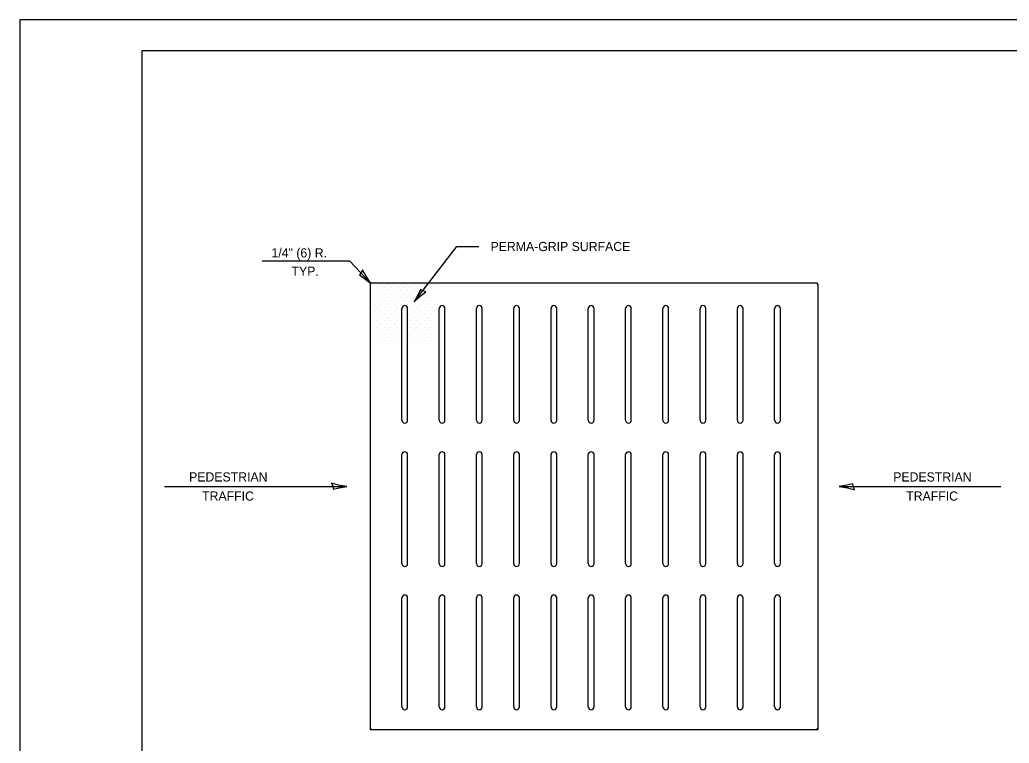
# Model space of a CAD drawing. Extents: x 99990 to 100670, y 99977 to 100417.
# Drawn here: x 99990.1 to 100313.6, y 100180.6 to 100417.3 of the extents above; entities that cross this region are included whole.
import ezdxf

# ---------------------------------------------------------------- set-up
doc = ezdxf.new("R2010")
doc.units = 0
for name, color, linetype in [('Design_PR_Roadway Notes', 7, 'Continuous'), ('Erosion Control_Temporary Items', 7, 'Continuous'), ('Level 52', 7, 'Continuous'), ('Sheets_50 Reference Boundary', 7, 'Continuous'), ('Sheets_General Details', 7, 'Continuous'), ('Sheets_Printer Plotting Border', 7, 'Continuous')]:
    doc.layers.add(name, color=color, linetype=linetype)

msp = doc.modelspace()

# ---------------------------------------------------------------- linework, layer by layer
at = {"layer": 'Design_PR_Roadway Notes'}
for p, q in [((100118.99, 100324.99), (100132.95, 100343.11)), ((100132.95, 100343.11), (100140.15, 100343.11)), ((100098.02, 100338.31), (100069.31, 100338.31)), ((100104.79, 100331.15), (100098.02, 100338.31)), ((100037.44, 100264.6), (100096.98, 100264.6)), ((100258.02, 100264.6), (100310.8, 100264.6))]:
    msp.add_line(p, q, dxfattribs=at)
for points in [[(100102.12, 100335.5), (100101.7, 100334.55), (100101.14, 100333.8), (100102.76, 100332.67), (100104.79, 100331.15), (100103.31, 100333.42)], [(100122.87, 100328.31), (100121.86, 100328.57), (100121.04, 100329.01), (100120.18, 100327.23), (100118.99, 100324.99), (100121, 100326.81)], [(100091.98, 100265.64), (100092.39, 100264.68), (100092.55, 100263.76), (100094.48, 100264.17), (100096.98, 100264.6), (100094.32, 100265.08)], [(100263.02, 100263.55), (100262.61, 100264.51), (100262.46, 100265.43), (100260.52, 100265.03), (100258.02, 100264.6), (100260.69, 100264.11)]]:
    msp.add_lwpolyline(points, close=True, dxfattribs=at)
at = {"layer": 'Erosion Control_Temporary Items'}
for centre in [(100104.88, 100329.7), (100107.06, 100329.7), (100108.15, 100330.79), (100109.24, 100329.7), (100110.33, 100330.79), (100111.42, 100329.7), (100112.51, 100330.79), (100113.6, 100329.7), (100114.69, 100330.79), (100115.77, 100329.7), (100116.86, 100330.79), (100117.95, 100329.7), (100119.04, 100330.79), (100120.13, 100329.7), (100121.22, 100330.79), (100122.31, 100329.7), (100123.4, 100330.79), (100124.49, 100329.7), (100125.57, 100330.79), (100104.88, 100327.52), (100105.97, 100328.61), (100105.97, 100326.43), (100107.06, 100327.52), (100108.15, 100328.61), (100108.15, 100326.43), (100109.24, 100327.52), (100110.33, 100328.61), (100110.33, 100326.43), (100111.42, 100327.52), (100112.51, 100328.61), (100112.51, 100326.43), (100113.6, 100327.52), (100114.69, 100328.61), (100114.69, 100326.43), (100115.77, 100327.52), (100116.86, 100328.61), (100116.86, 100326.43), (100117.95, 100327.52), (100119.04, 100328.61), (100119.04, 100326.43), (100120.13, 100327.52), (100121.22, 100328.61), (100121.22, 100326.43), (100122.31, 100327.52), (100123.4, 100328.61), (100123.4, 100326.43), (100124.49, 100327.52), (100125.57, 100328.61), (100125.57, 100326.43), (100104.88, 100325.34), (100105.97, 100324.25), (100107.06, 100325.34), (100108.15, 100324.25), (100109.24, 100325.34), (100110.33, 100324.25), (100111.42, 100325.34), (100112.51, 100324.25), (100113.6, 100325.34), (100114.69, 100324.25), (100115.77, 100325.34), (100116.86, 100324.25), (100117.95, 100325.34), (100119.04, 100324.25), (100120.13, 100325.34), (100121.22, 100324.25), (100122.31, 100325.34), (100123.4, 100324.25), (100124.49, 100325.34), (100125.57, 100324.25), (100104.88, 100323.17), (100104.88, 100320.99), (100105.97, 100322.08), (100107.06, 100323.17), (100107.06, 100320.99), (100108.15, 100322.08), (100109.24, 100323.17), (100109.24, 100320.99), (100110.33, 100322.08), (100111.42, 100323.17), (100111.42, 100320.99), (100112.51, 100322.08), (100113.6, 100323.17), (100113.6, 100320.99), (100114.69, 100322.08), (100117.95, 100323.17), (100117.95, 100320.99), (100119.04, 100322.08), (100120.13, 100323.17), (100120.13, 100320.99), (100121.22, 100322.08), (100122.31, 100323.17), (100122.31, 100320.99), (100123.4, 100322.08), (100124.49, 100323.17), (100124.49, 100320.99), (100125.57, 100322.08), (100105.97, 100319.9), (100105.97, 100317.72), (100107.06, 100318.81), (100108.15, 100319.9), (100108.15, 100317.72), (100109.24, 100318.81), (100110.33, 100319.9), (100110.33, 100317.72), (100111.42, 100318.81), (100112.51, 100319.9), (100112.51, 100317.72), (100113.6, 100318.81), (100114.69, 100319.9), (100114.69, 100317.72), (100117.95, 100318.81), (100119.04, 100319.9), (100119.04, 100317.72), (100120.13, 100318.81), (100121.22, 100319.9), (100121.22, 100317.72), (100122.31, 100318.81), (100123.4, 100319.9), (100123.4, 100317.72), (100124.49, 100318.81), (100125.57, 100319.9), (100125.57, 100317.72), (100105.97, 100315.54), (100107.06, 100316.63), (100107.06, 100314.45), (100108.15, 100315.54), (100109.24, 100316.63), (100109.24, 100314.45), (100110.33, 100315.54), (100111.42, 100316.63), (100111.42, 100314.45), (100112.51, 100315.54), (100113.6, 100316.63), (100113.6, 100314.45), (100114.69, 100315.54), (100117.95, 100316.63), (100117.95, 100314.45), (100119.04, 100315.54), (100120.13, 100316.63), (100120.13, 100314.45), (100121.22, 100315.54), (100122.31, 100316.63), (100122.31, 100314.45), (100123.4, 100315.54), (100124.49, 100316.63), (100124.49, 100314.45), (100125.57, 100315.54), (100105.97, 100313.37), (100107.06, 100312.28), (100108.15, 100313.37), (100109.24, 100312.28), (100110.33, 100313.37), (100111.42, 100312.28), (100112.51, 100313.37), (100113.6, 100312.28), (100114.69, 100313.37), (100117.95, 100312.28), (100119.04, 100313.37), (100120.13, 100312.28), (100121.22, 100313.37), (100122.31, 100312.28), (100123.4, 100313.37), (100124.49, 100312.28), (100125.57, 100313.37)]:
    msp.add_circle(centre, 0.02, dxfattribs=at)
for centre, start, end in [((100105.97, 100330.79), 179.1911, 3.741), ((100104.88, 100318.81), 230.4835, 131.1976), ((100104.88, 100316.63), 342.6265, 19.0545)]:
    msp.add_arc(centre, 0.02, start, end, dxfattribs=at)
at = {"layer": 'Level 52'}
for p, q in [((100104.7, 100185.01), (100104.7, 100330.75)), ((100105.2, 100331.26), (100250.44, 100331.26)), ((100250.95, 100330.75), (100250.95, 100185.01)), ((100115.01, 100286.26), (100115.01, 100322.82)), ((100116.88, 100286.26), (100116.88, 100322.82)), ((100127.2, 100286.26), (100127.2, 100322.82)), ((100129.07, 100286.26), (100129.07, 100322.82)), ((100139.38, 100286.26), (100139.38, 100322.82)), ((100141.26, 100286.26), (100141.26, 100322.82)), ((100151.57, 100286.26), (100151.57, 100322.82)), ((100153.45, 100286.26), (100153.45, 100322.82)), ((100163.76, 100286.26), (100163.76, 100322.82)), ((100165.63, 100286.26), (100165.63, 100322.82)), ((100175.95, 100286.26), (100175.95, 100322.82)), ((100177.82, 100286.26), (100177.82, 100322.82)), ((100188.13, 100286.26), (100188.13, 100322.82)), ((100190.01, 100286.26), (100190.01, 100322.82)), ((100200.32, 100286.26), (100200.32, 100322.82)), ((100202.2, 100286.26), (100202.2, 100322.82)), ((100212.51, 100286.26), (100212.51, 100322.82)), ((100214.38, 100286.26), (100214.38, 100322.82)), ((100224.7, 100286.26), (100224.7, 100322.82)), ((100226.57, 100286.26), (100226.57, 100322.82)), ((100236.88, 100286.26), (100236.88, 100322.82)), ((100238.76, 100286.26), (100238.76, 100322.82)), ((100115.01, 100239.38), (100115.01, 100275.01)), ((100116.88, 100239.38), (100116.88, 100275.01)), ((100127.2, 100239.38), (100127.2, 100275.01)), ((100129.07, 100239.38), (100129.07, 100275.01)), ((100139.38, 100239.38), (100139.38, 100275.01)), ((100141.26, 100239.38), (100141.26, 100275.01)), ((100151.57, 100239.38), (100151.57, 100275.01)), ((100153.45, 100239.38), (100153.45, 100275.01)), ((100163.76, 100239.38), (100163.76, 100275.01)), ((100165.63, 100239.38), (100165.63, 100275.01)), ((100175.95, 100239.38), (100175.95, 100275.01)), ((100177.82, 100239.38), (100177.82, 100275.01)), ((100188.13, 100239.38), (100188.13, 100275.01)), ((100190.01, 100239.38), (100190.01, 100275.01)), ((100200.32, 100239.38), (100200.32, 100275.01)), ((100202.2, 100239.38), (100202.2, 100275.01)), ((100212.51, 100239.38), (100212.51, 100275.01)), ((100214.38, 100239.38), (100214.38, 100275.01)), ((100224.7, 100239.38), (100224.7, 100275.01)), ((100226.57, 100239.38), (100226.57, 100275.01)), ((100236.88, 100239.38), (100236.88, 100275.01)), ((100238.76, 100239.38), (100238.76, 100275.01)), ((100115.01, 100192.51), (100115.01, 100228.13)), ((100116.88, 100192.51), (100116.88, 100228.13)), ((100127.2, 100192.51), (100127.2, 100228.13)), ((100129.07, 100192.51), (100129.07, 100228.13)), ((100139.38, 100192.51), (100139.38, 100228.13)), ((100141.26, 100192.51), (100141.26, 100228.13)), ((100151.57, 100192.51), (100151.57, 100228.13)), ((100153.45, 100192.51), (100153.45, 100228.13)), ((100163.76, 100192.51), (100163.76, 100228.13)), ((100165.63, 100192.51), (100165.63, 100228.13)), ((100175.95, 100192.51), (100175.95, 100228.13)), ((100177.82, 100192.51), (100177.82, 100228.13)), ((100188.13, 100192.51), (100188.13, 100228.13)), ((100190.01, 100192.51), (100190.01, 100228.13)), ((100200.32, 100192.51), (100200.32, 100228.13)), ((100202.2, 100192.51), (100202.2, 100228.13)), ((100212.51, 100192.51), (100212.51, 100228.13)), ((100214.38, 100192.51), (100214.38, 100228.13)), ((100224.7, 100192.51), (100224.7, 100228.13)), ((100226.57, 100192.51), (100226.57, 100228.13)), ((100236.88, 100192.51), (100236.88, 100228.13)), ((100238.76, 100192.51), (100238.76, 100228.13)), ((100250.95, 100185.01), (100104.7, 100185.01))]:
    msp.add_line(p, q, dxfattribs=at)
for centre, radius, start, end in [((100105.2, 100330.76), 0.5, 90, 180), ((100250.45, 100330.76), 0.5, 0, 90), ((100115.95, 100322.82), 0.937, 0, 180), ((100128.13, 100322.82), 0.937, 0, 180), ((100140.32, 100322.82), 0.937, 0, 180), ((100152.51, 100322.82), 0.937, 0, 180), ((100164.7, 100322.82), 0.937, 0, 180), ((100176.88, 100322.82), 0.937, 0, 180), ((100189.07, 100322.82), 0.937, 0, 180), ((100201.26, 100322.82), 0.937, 0, 180), ((100213.45, 100322.82), 0.937, 0, 180), ((100225.63, 100322.82), 0.937, 0, 180), ((100237.82, 100322.82), 0.937, 0, 180), ((100115.95, 100286.26), 0.937, 180, 0), ((100128.13, 100286.26), 0.937, 180, 0), ((100140.32, 100286.26), 0.937, 180, 0), ((100152.51, 100286.26), 0.937, 180, 0), ((100164.7, 100286.26), 0.937, 180, 0), ((100176.88, 100286.26), 0.937, 180, 0), ((100189.07, 100286.26), 0.937, 180, 0), ((100201.26, 100286.26), 0.937, 180, 0), ((100213.45, 100286.26), 0.937, 180, 0), ((100225.63, 100286.26), 0.937, 180, 0), ((100237.82, 100286.26), 0.937, 180, 0), ((100115.95, 100275.01), 0.937, 0, 180), ((100128.13, 100275.01), 0.937, 0, 180), ((100140.32, 100275.01), 0.937, 0, 180), ((100152.51, 100275.01), 0.937, 0, 180), ((100164.7, 100275.01), 0.937, 0, 180), ((100176.88, 100275.01), 0.937, 0, 180), ((100189.07, 100275.01), 0.937, 0, 180), ((100201.26, 100275.01), 0.937, 0, 180), ((100213.45, 100275.01), 0.937, 0, 180), ((100225.63, 100275.01), 0.937, 0, 180), ((100237.82, 100275.01), 0.937, 0, 180), ((100115.95, 100239.38), 0.937, 180, 0), ((100128.13, 100239.38), 0.937, 180, 0), ((100140.32, 100239.38), 0.937, 180, 0), ((100152.51, 100239.38), 0.937, 180, 0), ((100164.7, 100239.38), 0.937, 180, 0), ((100176.88, 100239.38), 0.937, 180, 0), ((100189.07, 100239.38), 0.937, 180, 0), ((100201.26, 100239.38), 0.937, 180, 0), ((100213.45, 100239.38), 0.937, 180, 0), ((100225.63, 100239.38), 0.937, 180, 0), ((100237.82, 100239.38), 0.937, 180, 0), ((100115.95, 100228.13), 0.937, 0, 180), ((100128.13, 100228.13), 0.937, 0, 180), ((100140.32, 100228.13), 0.937, 0, 180), ((100152.51, 100228.13), 0.937, 0, 180), ((100164.7, 100228.13), 0.937, 0, 180), ((100176.88, 100228.13), 0.937, 0, 180), ((100189.07, 100228.13), 0.937, 0, 180), ((100201.26, 100228.13), 0.937, 0, 180), ((100213.45, 100228.13), 0.937, 0, 180), ((100225.63, 100228.13), 0.937, 0, 180), ((100237.82, 100228.13), 0.937, 0, 180), ((100115.95, 100192.51), 0.937, 180, 0), ((100128.13, 100192.51), 0.937, 180, 0), ((100140.32, 100192.51), 0.937, 180, 0), ((100152.51, 100192.51), 0.937, 180, 0), ((100164.7, 100192.51), 0.937, 180, 0), ((100176.88, 100192.51), 0.937, 180, 0), ((100189.07, 100192.51), 0.937, 180, 0), ((100201.26, 100192.51), 0.937, 180, 0), ((100213.45, 100192.51), 0.937, 180, 0), ((100225.63, 100192.51), 0.937, 180, 0), ((100237.82, 100192.51), 0.937, 180, 0), ((100105.2, 100185.51), 0.5, 180, 270), ((100250.45, 100185.51), 0.5, 270, 0)]:
    msp.add_arc(centre, radius, start, end, dxfattribs=at)
at = {"layer": 'Sheets_50 Reference Boundary'}
msp.add_lwpolyline([(100030.08, 100407.28), (100660.08, 100407.28), (100660.08, 100007.28), (100030.08, 100007.28)], close=True, dxfattribs=at)
at = {"layer": 'Sheets_General Details'}
for p, q in [((99990.08, 100417.28), (99990.08, 99977.28)), ((100670.08, 100417.28), (99990.08, 100417.28))]:
    msp.add_line(p, q, dxfattribs=at)
msp.add_lwpolyline([(100030.08, 100407.28), (100660.08, 100407.28), (100660.08, 99987.28), (100030.08, 99987.28)], close=True, dxfattribs=at)
at = {"layer": 'Sheets_Printer Plotting Border'}
msp.add_lwpolyline([(99990.08, 99977.28), (100670.08, 99977.28), (100670.08, 100417.28), (99990.08, 100417.28)], close=True, dxfattribs=at)

# ---------------------------------------------------------------- texts
at = {"layer": 'Design_PR_Roadway Notes'}
for s, p in [('1/4" (6) R.', (100072.38, 100339.53)), ('PERMA-GRIP SURFACE', (100143.99, 100341.61)), ('TYP.', (100078.92, 100333.53)), ('PEDESTRIAN', (100045.44, 100266.23)), ('PEDESTRIAN', (100275.64, 100266.23)), ('TRAFFIC', (100049.69, 100259.98)), ('TRAFFIC', (100279.89, 100259.98))]:
    msp.add_text(s, height=3, dxfattribs=at).set_placement(p)

doc.saveas('drawing.dxf')
